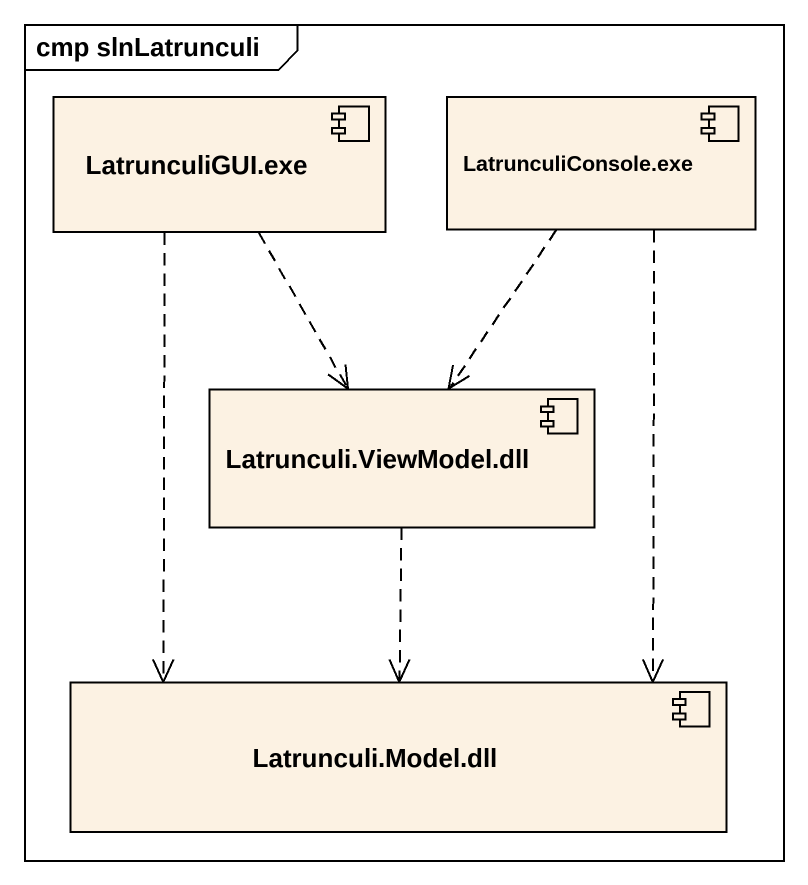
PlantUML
@startuml
mainframe cmp slnLatrunculi
component "LatrunculiGUI.exe" as LatrunculiGUI_exe
component "LatrunculiConsole.exe" as LatrunculiConsole_exe
component "Latrunculi.ViewModel.dll" as Latrunculi_ViewModel_dll
component "Latrunculi.Model.dll" as Latrunculi_Model_dll
LatrunculiGUI_exe ..> Latrunculi_ViewModel_dll
LatrunculiGUI_exe ..> Latrunculi_Model_dll
LatrunculiConsole_exe ..> Latrunculi_ViewModel_dll
LatrunculiConsole_exe ..> Latrunculi_Model_dll
Latrunculi_ViewModel_dll ..> Latrunculi_Model_dll
@enduml
